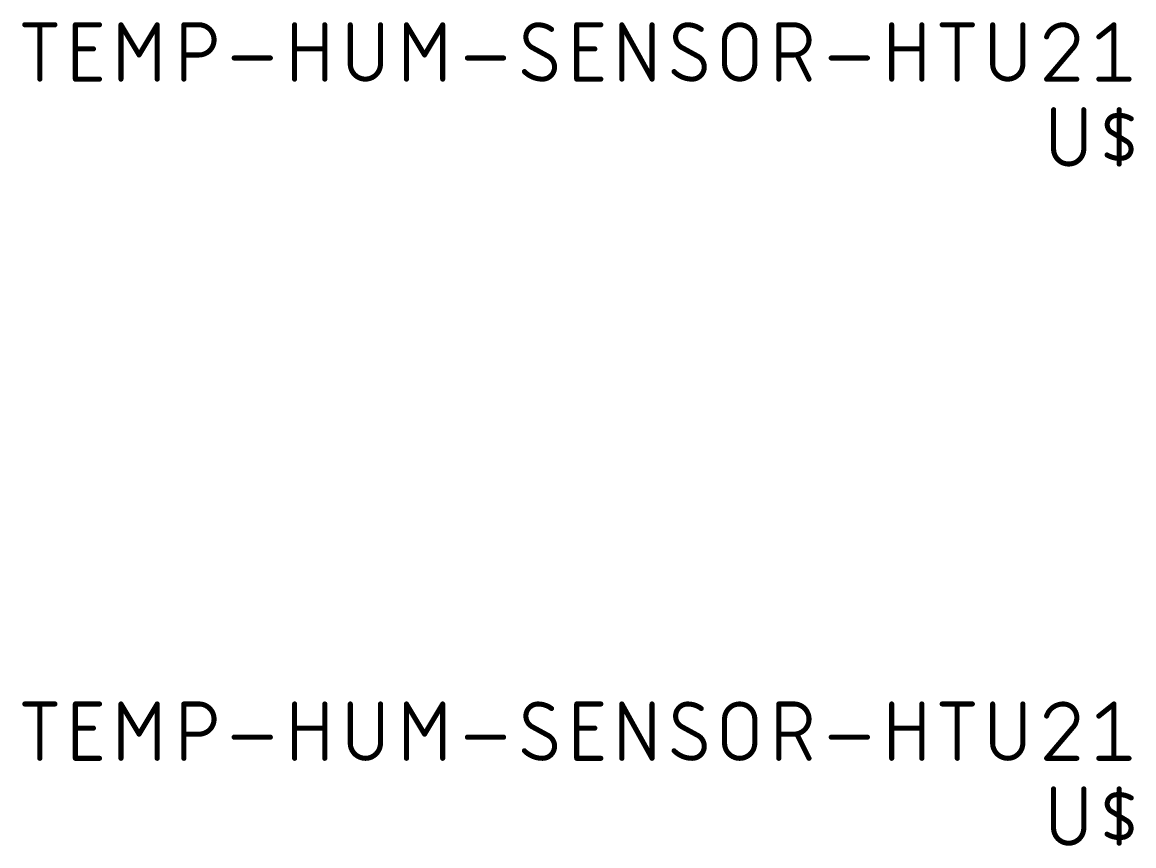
# Model space of a CAD drawing. Extents: x 0 to 389, y 0 to 264.
# Drawn here: x 46.46 to 79.73, y 109.98 to 134.62 of the extents above; entities that cross this region are included whole.
import ezdxf

# ---------------------------------------------------------------- set-up
doc = ezdxf.new("R2010")
doc.units = 0
doc.layers.add('95', color=251, linetype='CONTINUOUS')

msp = doc.modelspace()

# ---------------------------------------------------------------- linework, layer by layer
at = {"layer": '95', "const_width": 0.1524}
for points in [[(46.5372, 134.5438), (47.4403, 134.5438)], [(46.9888, 132.9182), (46.9888, 134.5438)], [(48.0512, 132.9182), (48.0512, 134.5438)], [(48.0512, 134.5438), (48.7737, 134.5438)], [(49.4168, 132.9182), (49.4168, 134.5438)], [(49.4168, 134.5438), (49.9587, 133.6407)], [(49.9587, 133.6407), (50.5006, 134.5438)], [(50.5006, 134.5438), (50.5006, 132.9182)], [(51.2998, 132.9182), (51.2998, 134.5438)], [(51.2998, 134.5438), (51.7513, 134.5438)], [(54.6134, 132.9182), (54.6134, 134.5438)], [(55.5165, 134.5438), (55.5165, 132.9182)], [(56.2807, 134.5438), (56.2807, 133.3698)], [(57.1838, 133.3698), (57.1838, 134.5438)], [(57.9619, 132.9182), (57.9619, 134.5438)], [(57.9619, 134.5438), (58.5038, 133.6407)], [(58.5038, 133.6407), (59.0457, 134.5438)], [(59.0457, 134.5438), (59.0457, 132.9182)], [(63.0572, 132.9182), (63.0572, 134.5438)], [(63.0572, 134.5438), (63.7797, 134.5438)], [(64.4089, 132.9182), (64.4089, 134.5438)], [(64.4089, 134.5438), (65.312, 132.9182)], [(65.312, 132.9182), (65.312, 134.5438)], [(69.1075, 132.9182), (69.1075, 134.5438)], [(69.1075, 134.5438), (69.559, 134.5438)], [(72.4851, 132.9182), (72.4851, 134.5438)], [(73.3882, 134.5438), (73.3882, 132.9182)], [(73.9961, 134.5438), (74.8992, 134.5438)], [(74.4476, 132.9182), (74.4476, 134.5438)], [(75.5071, 134.5438), (75.5071, 133.3698)], [(76.4102, 133.3698), (76.4102, 134.5438)], [(78.6855, 134.1826), (79.137, 134.5438)], [(79.137, 134.5438), (79.137, 132.9182)], [(67.4831, 133.3698), (67.4831, 134.0922)], [(68.3862, 134.0922), (68.3862, 133.3698)], [(48.0512, 133.8213), (48.5931, 133.8213)], [(54.6134, 133.8213), (55.5165, 133.8213)], [(62.2136, 133.5955), (61.7169, 133.8665)], [(63.0572, 133.8213), (63.5991, 133.8213)], [(66.6945, 133.5955), (66.1978, 133.8665)], [(72.4851, 133.8213), (73.3882, 133.8213)], [(77.89, 133.8213), (77.1223, 132.9182)], [(51.7513, 133.6407), (51.2998, 133.6407)], [(52.8036, 133.5504), (53.8873, 133.5504)], [(59.7856, 133.5504), (60.8693, 133.5504)], [(69.559, 133.6407), (69.1075, 133.6407)], [(70.0106, 132.9182), (69.6493, 133.6407)], [(70.6753, 133.5504), (71.7591, 133.5504)], [(48.7737, 132.9182), (48.0512, 132.9182)], [(63.7797, 132.9182), (63.0572, 132.9182)], [(77.1223, 132.9182), (78.0255, 132.9182)], [(78.6855, 132.9182), (79.5886, 132.9182)], [(77.3308, 132.0038), (77.3308, 130.8298)], [(78.2339, 130.8298), (78.2339, 132.0038)], [(79.2933, 130.3782), (79.2933, 132.0038)], [(79.2933, 131.191), (79.0676, 131.3265)], [(79.2933, 131.191), (79.5191, 131.0555)], [(46.5372, 114.2238), (47.4403, 114.2238)], [(46.9888, 112.5982), (46.9888, 114.2238)], [(48.0512, 112.5982), (48.0512, 114.2238)], [(48.0512, 114.2238), (48.7737, 114.2238)], [(49.4168, 112.5982), (49.4168, 114.2238)], [(49.4168, 114.2238), (49.9587, 113.3207)], [(49.9587, 113.3207), (50.5006, 114.2238)], [(50.5006, 114.2238), (50.5006, 112.5982)], [(51.2998, 112.5982), (51.2998, 114.2238)], [(51.2998, 114.2238), (51.7513, 114.2238)], [(54.6134, 112.5982), (54.6134, 114.2238)], [(55.5165, 114.2238), (55.5165, 112.5982)], [(56.2807, 114.2238), (56.2807, 113.0498)], [(57.1838, 113.0498), (57.1838, 114.2238)], [(57.9619, 112.5982), (57.9619, 114.2238)], [(57.9619, 114.2238), (58.5038, 113.3207)], [(58.5038, 113.3207), (59.0457, 114.2238)], [(59.0457, 114.2238), (59.0457, 112.5982)], [(63.0572, 112.5982), (63.0572, 114.2238)], [(63.0572, 114.2238), (63.7797, 114.2238)], [(64.4089, 112.5982), (64.4089, 114.2238)], [(64.4089, 114.2238), (65.312, 112.5982)], [(65.312, 112.5982), (65.312, 114.2238)], [(69.1075, 112.5982), (69.1075, 114.2238)], [(69.1075, 114.2238), (69.559, 114.2238)], [(72.4851, 112.5982), (72.4851, 114.2238)], [(73.3882, 114.2238), (73.3882, 112.5982)], [(73.9961, 114.2238), (74.8992, 114.2238)], [(74.4476, 112.5982), (74.4476, 114.2238)], [(75.5071, 114.2238), (75.5071, 113.0498)], [(76.4102, 113.0498), (76.4102, 114.2238)], [(78.6855, 113.8626), (79.137, 114.2238)], [(79.137, 114.2238), (79.137, 112.5982)], [(67.4831, 113.0498), (67.4831, 113.7722)], [(68.3862, 113.7722), (68.3862, 113.0498)], [(48.0512, 113.5013), (48.5931, 113.5013)], [(54.6134, 113.5013), (55.5165, 113.5013)], [(62.2136, 113.2755), (61.7169, 113.5465)], [(63.0572, 113.5013), (63.5991, 113.5013)], [(66.6945, 113.2755), (66.1978, 113.5465)], [(72.4851, 113.5013), (73.3882, 113.5013)], [(77.89, 113.5013), (77.1223, 112.5982)], [(51.7513, 113.3207), (51.2998, 113.3207)], [(52.8036, 113.2304), (53.8873, 113.2304)], [(59.7856, 113.2304), (60.8693, 113.2304)], [(69.559, 113.3207), (69.1075, 113.3207)], [(70.0106, 112.5982), (69.6493, 113.3207)], [(70.6753, 113.2304), (71.7591, 113.2304)], [(48.7737, 112.5982), (48.0512, 112.5982)], [(63.7797, 112.5982), (63.0572, 112.5982)], [(77.1223, 112.5982), (78.0255, 112.5982)], [(78.6855, 112.5982), (79.5886, 112.5982)], [(77.3308, 111.6838), (77.3308, 110.5098)], [(78.2339, 110.5098), (78.2339, 111.6838)], [(79.2933, 110.0582), (79.2933, 111.6838)], [(79.2933, 110.871), (79.0676, 111.0065)], [(79.2933, 110.871), (79.5191, 110.7355)]]:
    msp.add_lwpolyline(points, dxfattribs=at)
at = {"layer": '95'}
for points, const_width in [([(46.5372, 134.5819, 1), (46.5372, 134.5057)], 0.0762), ([(47.0269, 134.5438, 1), (46.9507, 134.5438)], 0.0762), ([(47.4403, 134.5057, 1), (47.4403, 134.5819)], 0.0762), ([(48.0893, 134.5438, 1), (48.0131, 134.5438)], 0.0762), ([(48.0512, 134.5819, 1), (48.0512, 134.5057)], 0.0762), ([(48.7737, 134.5057, 1), (48.7737, 134.5819)], 0.0762), ([(49.4549, 134.5438, 1), (49.3787, 134.5438)], 0.0762), ([(49.4495, 134.5634, 1), (49.3842, 134.5242)], 0.0762), ([(50.5387, 134.5438, 1), (50.4625, 134.5438)], 0.0762), ([(50.5332, 134.5242, 1), (50.4679, 134.5634)], 0.0762), ([(51.3379, 134.5438, 1), (51.2617, 134.5438)], 0.0762), ([(51.2998, 134.5819, 1), (51.2998, 134.5057)], 0.0762), ([(51.7513, 133.6407, 1), (51.7513, 134.5438)], 0.1524), ([(51.7513, 134.5819, 1), (51.7513, 134.5057)], 0.0762), ([(51.7513, 134.5057, 1), (51.7513, 134.5819)], 0.0762), ([(54.6515, 134.5438, 1), (54.5753, 134.5438)], 0.0762), ([(55.5546, 134.5438, 1), (55.4784, 134.5438)], 0.0762), ([(56.3188, 134.5438, 1), (56.2426, 134.5438)], 0.0762), ([(57.2219, 134.5438, 1), (57.1457, 134.5438)], 0.0762), ([(58, 134.5438, 1), (57.9238, 134.5438)], 0.0762), ([(57.9946, 134.5634, 1), (57.9292, 134.5242)], 0.0762), ([(59.0838, 134.5438, 1), (59.0076, 134.5438)], 0.0762), ([(59.0783, 134.5242, 1), (59.013, 134.5634)], 0.0762), ([(61.8975, 134.5438, 0.4142), (61.5363, 134.1826)], 0.1524), ([(62.3039, 134.4083, 0.1623), (61.8975, 134.5438)], 0.1524), ([(61.8975, 134.5819, 1), (61.8975, 134.5057)], 0.0762), ([(61.8975, 134.5057, 1), (61.8975, 134.5819)], 0.0762), ([(62.281, 134.3779, 1), (62.3268, 134.4388)], 0.0762), ([(63.0953, 134.5438, 1), (63.0191, 134.5438)], 0.0762), ([(63.0572, 134.5819, 1), (63.0572, 134.5057)], 0.0762), ([(63.7797, 134.5057, 1), (63.7797, 134.5819)], 0.0762), ([(64.447, 134.5438, 1), (64.3708, 134.5438)], 0.0762), ([(64.4422, 134.5623, 1), (64.3756, 134.5253)], 0.0762), ([(65.3501, 134.5438, 1), (65.2739, 134.5438)], 0.0762), ([(66.3785, 134.5438, 0.4142), (66.0172, 134.1826)], 0.1524), ([(66.7849, 134.4083, 0.1623), (66.3785, 134.5438)], 0.1524), ([(66.3785, 134.5819, 1), (66.3785, 134.5057)], 0.0762), ([(66.3785, 134.5057, 1), (66.3785, 134.5819)], 0.0762), ([(66.762, 134.3779, 1), (66.8077, 134.4388)], 0.0762), ([(68.3862, 134.0922, 1), (67.4831, 134.0922)], 0.1524), ([(69.1456, 134.5438, 1), (69.0694, 134.5438)], 0.0762), ([(69.1075, 134.5819, 1), (69.1075, 134.5057)], 0.0762), ([(69.559, 133.6407, 1), (69.559, 134.5438)], 0.1524), ([(69.559, 134.5819, 1), (69.559, 134.5057)], 0.0762), ([(69.559, 134.5057, 1), (69.559, 134.5819)], 0.0762), ([(72.5232, 134.5438, 1), (72.447, 134.5438)], 0.0762), ([(73.4263, 134.5438, 1), (73.3501, 134.5438)], 0.0762), ([(73.9961, 134.5819, 1), (73.9961, 134.5057)], 0.0762), ([(74.4857, 134.5438, 1), (74.4095, 134.5438)], 0.0762), ([(74.8992, 134.5057, 1), (74.8992, 134.5819)], 0.0762), ([(75.5452, 134.5438, 1), (75.469, 134.5438)], 0.0762), ([(76.4483, 134.5438, 1), (76.3721, 134.5438)], 0.0762), ([(77.6191, 134.5438, 0.3252), (77.1223, 134.1826)], 0.1524), ([(78.0255, 134.1374, 0.4142), (77.6191, 134.5438)], 0.1524), ([(77.6191, 134.5819, 1), (77.6191, 134.5057)], 0.0762), ([(77.6191, 134.5057, 1), (77.619, 134.5819)], 0.0762), ([(79.1751, 134.5438, 1), (79.0989, 134.5438)], 0.0762), ([(79.1608, 134.514, 1), (79.1132, 134.5736)], 0.0762), ([(61.5363, 134.1826, 0.2656), (61.7169, 133.8665)], 0.1524), ([(61.5744, 134.1826, 1), (61.4982, 134.1826)], 0.0762), ([(61.4982, 134.1826, 1), (61.5744, 134.1826)], 0.0762), ([(66.0172, 134.1826, 0.2656), (66.1978, 133.8665)], 0.1524), ([(66.0553, 134.1826, 1), (65.9791, 134.1826)], 0.0762), ([(65.9791, 134.1826, 1), (66.0553, 134.1826)], 0.0762), ([(67.5212, 134.0922, 1), (67.445, 134.0922)], 0.0762), ([(67.445, 134.0922, 1), (67.5212, 134.0922)], 0.0762), ([(68.4243, 134.0922, 1), (68.3481, 134.0922)], 0.0762), ([(68.3481, 134.0922, 1), (68.4243, 134.0922)], 0.0762), ([(77.0861, 134.1943, 1), (77.1586, 134.1708)], 0.0762), ([(77.89, 133.8213, 0.2053), (78.0255, 134.1374)], 0.1524), ([(78.0635, 134.1374, 1), (77.9874, 134.1374)], 0.0762), ([(77.9874, 134.1374, 1), (78.0636, 134.1374)], 0.0762), ([(78.6617, 134.2123, 1), (78.7093, 134.1528)], 0.0762), ([(48.0512, 133.8594, 1), (48.0512, 133.7832)], 0.0762), ([(48.5931, 133.7832, 1), (48.5931, 133.8594)], 0.0762), ([(54.6134, 133.8594, 1), (54.6134, 133.7832)], 0.0762), ([(55.5165, 133.7832, 1), (55.5165, 133.8594)], 0.0762), ([(61.7351, 133.8999, 1), (61.6986, 133.833)], 0.0762), ([(61.6975, 133.8336, 1), (61.7362, 133.8993)], 0.0762), ([(63.0572, 133.8594, 1), (63.0572, 133.7832)], 0.0762), ([(63.5991, 133.7832, 1), (63.5991, 133.8594)], 0.0762), ([(66.2161, 133.8999, 1), (66.1796, 133.833)], 0.0762), ([(66.1785, 133.8336, 1), (66.2172, 133.8993)], 0.0762), ([(72.4851, 133.8594, 1), (72.4851, 133.7832)], 0.0762), ([(73.3882, 133.7832, 1), (73.3882, 133.8594)], 0.0762), ([(77.8637, 133.8489, 1), (77.9163, 133.7937)], 0.0762), ([(77.919, 133.7966, 1), (77.861, 133.846)], 0.0762), ([(49.926, 133.6603, 1), (49.9914, 133.6211)], 0.0762), ([(49.926, 133.6211, 1), (49.9914, 133.6603)], 0.0762), ([(51.2998, 133.6788, 1), (51.2998, 133.6026)], 0.0762), ([(51.7513, 133.6788, 1), (51.7513, 133.6026)], 0.0762), ([(51.7513, 133.6026, 1), (51.7513, 133.6788)], 0.0762), ([(52.8036, 133.5885, 1), (52.8036, 133.5123)], 0.0762), ([(53.8873, 133.5123, 1), (53.8873, 133.5885)], 0.0762), ([(56.2807, 133.3698, 1), (57.1838, 133.3698)], 0.1524), ([(56.3188, 133.3698, 1), (56.2426, 133.3698)], 0.0762), ([(57.2219, 133.3698, 1), (57.1457, 133.3698)], 0.0762), ([(58.4711, 133.6603, 1), (58.5365, 133.6211)], 0.0762), ([(58.4711, 133.6211, 1), (58.5365, 133.6603)], 0.0762), ([(59.7856, 133.5885, 1), (59.7856, 133.5123)], 0.0762), ([(60.8693, 133.5123, 1), (60.8693, 133.5885)], 0.0762), ([(62.2329, 133.6284, 1), (62.1942, 133.5627)], 0.0762), ([(62.3942, 133.2794, 0.2656), (62.2136, 133.5955)], 0.1524), ([(62.1953, 133.5621, 1), (62.2318, 133.629)], 0.0762), ([(66.7139, 133.6284, 1), (66.6752, 133.5627)], 0.0762), ([(66.8752, 133.2794, 0.2656), (66.6945, 133.5955)], 0.1524), ([(66.6763, 133.5621, 1), (66.7128, 133.629)], 0.0762), ([(67.4831, 133.3698, 1), (68.3862, 133.3698)], 0.1524), ([(67.5212, 133.3698, 1), (67.445, 133.3698)], 0.0762), ([(68.4243, 133.3698, 1), (68.3481, 133.3698)], 0.0762), ([(69.1075, 133.6788, 1), (69.1075, 133.6026)], 0.0762), ([(69.559, 133.6788, 1), (69.559, 133.6026)], 0.0762), ([(69.559, 133.6026, 1), (69.559, 133.6788)], 0.0762), ([(69.6834, 133.6577, 1), (69.6152, 133.6236)], 0.0762), ([(70.6753, 133.5885, 1), (70.6753, 133.5123)], 0.0762), ([(71.7591, 133.5123, 1), (71.7591, 133.5885)], 0.0762), ([(75.5071, 133.3698, 1), (76.4102, 133.3698)], 0.1524), ([(75.5452, 133.3698, 1), (75.469, 133.3698)], 0.0762), ([(76.4483, 133.3698, 1), (76.3721, 133.3698)], 0.0762), ([(56.2426, 133.3698, 1), (56.3188, 133.3698)], 0.0762), ([(57.1457, 133.3698, 1), (57.2219, 133.3698)], 0.0762), ([(61.4911, 133.144, 0.2), (62.033, 132.9182)], 0.1524), ([(61.5182, 133.1708, 1), (61.464, 133.1171)], 0.0762), ([(62.033, 132.9182, 0.4142), (62.3942, 133.2794)], 0.1524), ([(62.4323, 133.2794, 1), (62.3561, 133.2794)], 0.0762), ([(62.3561, 133.2794, 1), (62.4323, 133.2794)], 0.0762), ([(65.9991, 133.1708, 1), (65.945, 133.1171)], 0.0762), ([(65.9721, 133.144, 0.2), (66.5139, 132.9182)], 0.1524), ([(66.5139, 132.9182, 0.4142), (66.8752, 133.2794)], 0.1524), ([(66.9133, 133.2794, 1), (66.8371, 133.2794)], 0.0762), ([(66.8371, 133.2794, 1), (66.9133, 133.2794)], 0.0762), ([(67.445, 133.3698, 1), (67.5212, 133.3698)], 0.0762), ([(68.3481, 133.3698, 1), (68.4243, 133.3698)], 0.0762), ([(75.469, 133.3698, 1), (75.5452, 133.3698)], 0.0762), ([(76.3721, 133.3698, 1), (76.4483, 133.3698)], 0.0762), ([(46.9507, 132.9182, 1), (47.0269, 132.9182)], 0.0762), ([(48.0512, 132.9563, 1), (48.0512, 132.8801)], 0.0762), ([(48.0131, 132.9182, 1), (48.0893, 132.9182)], 0.0762), ([(48.7737, 132.8801, 1), (48.7737, 132.9563)], 0.0762), ([(49.3787, 132.9182, 1), (49.4549, 132.9182)], 0.0762), ([(50.4625, 132.9182, 1), (50.5387, 132.9182)], 0.0762), ([(51.2617, 132.9182, 1), (51.3379, 132.9182)], 0.0762), ([(54.5753, 132.9182, 1), (54.6515, 132.9182)], 0.0762), ([(55.4784, 132.9182, 1), (55.5546, 132.9182)], 0.0762), ([(57.9238, 132.9182, 1), (58, 132.9182)], 0.0762), ([(59.0076, 132.9182, 1), (59.0838, 132.9182)], 0.0762), ([(62.033, 132.9563, 1), (62.033, 132.8801)], 0.0762), ([(62.033, 132.8801, 1), (62.033, 132.9563)], 0.0762), ([(63.0572, 132.9563, 1), (63.0572, 132.8801)], 0.0762), ([(63.0191, 132.9182, 1), (63.0953, 132.9182)], 0.0762), ([(63.7797, 132.8801, 1), (63.7797, 132.9563)], 0.0762), ([(64.3708, 132.9182, 1), (64.447, 132.9182)], 0.0762), ([(65.2739, 132.9182, 1), (65.3501, 132.9182)], 0.0762), ([(65.2787, 132.8997, 1), (65.3453, 132.9367)], 0.0762), ([(66.5139, 132.9563, 1), (66.5139, 132.8801)], 0.0762), ([(66.5139, 132.8801, 1), (66.5139, 132.9563)], 0.0762), ([(69.0694, 132.9182, 1), (69.1456, 132.9182)], 0.0762), ([(69.9765, 132.9012, 1), (70.0446, 132.9352)], 0.0762), ([(72.447, 132.9182, 1), (72.5232, 132.9182)], 0.0762), ([(73.3501, 132.9182, 1), (73.4263, 132.9182)], 0.0762), ([(74.4095, 132.9182, 1), (74.4857, 132.9182)], 0.0762), ([(77.1223, 132.9563, 1), (77.1223, 132.8801)], 0.0762), ([(77.0933, 132.9429, 1), (77.1514, 132.8935)], 0.0762), ([(78.0255, 132.8801, 1), (78.0255, 132.9563)], 0.0762), ([(78.6855, 132.9563, 1), (78.6855, 132.8801)], 0.0762), ([(79.0989, 132.9182, 1), (79.1751, 132.9182)], 0.0762), ([(79.5886, 132.8801, 1), (79.5886, 132.9563)], 0.0762), ([(77.3689, 132.0038, 1), (77.2927, 132.0038)], 0.0762), ([(78.272, 132.0038, 1), (78.1958, 132.0038)], 0.0762), ([(79.1579, 131.8232, 0.6917), (79.0676, 131.3265)], 0.1524), ([(79.151, 131.8607, 1), (79.1647, 131.7857)], 0.0762), ([(79.6546, 131.7329, 0.1823), (79.1579, 131.8232)], 0.1524), ([(79.1647, 131.7857, 1), (79.151, 131.8607)], 0.0762), ([(79.3314, 132.0038, 1), (79.2552, 132.0038)], 0.0762), ([(79.635, 131.7002, 1), (79.6742, 131.7655)], 0.0762), ([(79.0872, 131.3591, 1), (79.048, 131.2938)], 0.0762), ([(79.048, 131.2938, 1), (79.0872, 131.3591)], 0.0762), ([(79.3129, 131.2237, 1), (79.2737, 131.1583)], 0.0762), ([(79.2737, 131.1583, 1), (79.3129, 131.2237)], 0.0762), ([(79.4288, 130.5588, 0.6917), (79.5191, 131.0555)], 0.1524), ([(79.5387, 131.0882, 1), (79.4995, 131.0229)], 0.0762), ([(79.4995, 131.0229, 1), (79.5387, 131.0882)], 0.0762), ([(77.3308, 130.8298, 1), (78.2339, 130.8298)], 0.1524), ([(77.3689, 130.8298, 1), (77.2927, 130.8298)], 0.0762), ([(77.2927, 130.8298, 1), (77.3689, 130.8298)], 0.0762), ([(78.272, 130.8298, 1), (78.1958, 130.8298)], 0.0762), ([(78.1958, 130.8298, 1), (78.272, 130.8298)], 0.0762), ([(78.9321, 130.6491, 0.1823), (79.4288, 130.5588)], 0.1524), ([(78.9517, 130.6818, 1), (78.9125, 130.6165)], 0.0762), ([(79.4219, 130.5963, 1), (79.4356, 130.5213)], 0.0762), ([(79.4356, 130.5213, 1), (79.4219, 130.5963)], 0.0762), ([(79.2552, 130.3782, 1), (79.3314, 130.3782)], 0.0762), ([(46.5372, 114.2619, 1), (46.5372, 114.1857)], 0.0762), ([(47.0269, 114.2238, 1), (46.9507, 114.2238)], 0.0762), ([(47.4403, 114.1857, 1), (47.4403, 114.2619)], 0.0762), ([(48.0893, 114.2238, 1), (48.0131, 114.2238)], 0.0762), ([(48.0512, 114.2619, 1), (48.0512, 114.1857)], 0.0762), ([(48.7737, 114.1857, 1), (48.7737, 114.2619)], 0.0762), ([(49.4549, 114.2238, 1), (49.3787, 114.2238)], 0.0762), ([(49.4495, 114.2434, 1), (49.3842, 114.2042)], 0.0762), ([(50.5387, 114.2238, 1), (50.4625, 114.2238)], 0.0762), ([(50.5332, 114.2042, 1), (50.4679, 114.2434)], 0.0762), ([(51.3379, 114.2238, 1), (51.2617, 114.2238)], 0.0762), ([(51.2998, 114.2619, 1), (51.2998, 114.1857)], 0.0762), ([(51.7513, 113.3207, 1), (51.7513, 114.2238)], 0.1524), ([(51.7513, 114.2619, 1), (51.7513, 114.1857)], 0.0762), ([(51.7513, 114.1857, 1), (51.7513, 114.2619)], 0.0762), ([(54.6515, 114.2238, 1), (54.5753, 114.2238)], 0.0762), ([(55.5546, 114.2238, 1), (55.4784, 114.2238)], 0.0762), ([(56.3188, 114.2238, 1), (56.2426, 114.2238)], 0.0762), ([(57.2219, 114.2238, 1), (57.1457, 114.2238)], 0.0762), ([(58, 114.2238, 1), (57.9238, 114.2238)], 0.0762), ([(57.9946, 114.2434, 1), (57.9292, 114.2042)], 0.0762), ([(59.0838, 114.2238, 1), (59.0076, 114.2238)], 0.0762), ([(59.0783, 114.2042, 1), (59.013, 114.2434)], 0.0762), ([(61.8975, 114.2238, 0.4142), (61.5363, 113.8626)], 0.1524), ([(62.3039, 114.0883, 0.1623), (61.8975, 114.2238)], 0.1524), ([(61.8975, 114.2619, 1), (61.8975, 114.1857)], 0.0762), ([(61.8975, 114.1857, 1), (61.8975, 114.2619)], 0.0762), ([(62.281, 114.0579, 1), (62.3268, 114.1188)], 0.0762), ([(63.0953, 114.2238, 1), (63.0191, 114.2238)], 0.0762), ([(63.0572, 114.2619, 1), (63.0572, 114.1857)], 0.0762), ([(63.7797, 114.1857, 1), (63.7797, 114.2619)], 0.0762), ([(64.447, 114.2238, 1), (64.3708, 114.2238)], 0.0762), ([(64.4422, 114.2423, 1), (64.3756, 114.2053)], 0.0762), ([(65.3501, 114.2238, 1), (65.2739, 114.2238)], 0.0762), ([(66.3785, 114.2238, 0.4142), (66.0172, 113.8626)], 0.1524), ([(66.7849, 114.0883, 0.1623), (66.3785, 114.2238)], 0.1524), ([(66.3785, 114.2619, 1), (66.3785, 114.1857)], 0.0762), ([(66.3785, 114.1857, 1), (66.3785, 114.2619)], 0.0762), ([(66.762, 114.0579, 1), (66.8077, 114.1188)], 0.0762), ([(68.3862, 113.7722, 1), (67.4831, 113.7722)], 0.1524), ([(69.1456, 114.2238, 1), (69.0694, 114.2238)], 0.0762), ([(69.1075, 114.2619, 1), (69.1075, 114.1857)], 0.0762), ([(69.559, 113.3207, 1), (69.559, 114.2238)], 0.1524), ([(69.559, 114.2619, 1), (69.559, 114.1857)], 0.0762), ([(69.559, 114.1857, 1), (69.559, 114.2619)], 0.0762), ([(72.5232, 114.2238, 1), (72.447, 114.2238)], 0.0762), ([(73.4263, 114.2238, 1), (73.3501, 114.2238)], 0.0762), ([(73.9961, 114.2619, 1), (73.9961, 114.1857)], 0.0762), ([(74.4857, 114.2238, 1), (74.4095, 114.2238)], 0.0762), ([(74.8992, 114.1857, 1), (74.8992, 114.2619)], 0.0762), ([(75.5452, 114.2238, 1), (75.469, 114.2238)], 0.0762), ([(76.4483, 114.2238, 1), (76.3721, 114.2238)], 0.0762), ([(77.6191, 114.2238, 0.3252), (77.1223, 113.8626)], 0.1524), ([(78.0255, 113.8174, 0.4142), (77.6191, 114.2238)], 0.1524), ([(77.6191, 114.2619, 1), (77.6191, 114.1857)], 0.0762), ([(77.6191, 114.1857, 1), (77.619, 114.2619)], 0.0762), ([(79.1751, 114.2238, 1), (79.0989, 114.2238)], 0.0762), ([(79.1608, 114.194, 1), (79.1132, 114.2536)], 0.0762), ([(61.5363, 113.8626, 0.2656), (61.7169, 113.5465)], 0.1524), ([(61.5744, 113.8626, 1), (61.4982, 113.8626)], 0.0762), ([(61.4982, 113.8626, 1), (61.5744, 113.8626)], 0.0762), ([(66.0172, 113.8626, 0.2656), (66.1978, 113.5465)], 0.1524), ([(66.0553, 113.8626, 1), (65.9791, 113.8626)], 0.0762), ([(65.9791, 113.8626, 1), (66.0553, 113.8626)], 0.0762), ([(67.5212, 113.7722, 1), (67.445, 113.7722)], 0.0762), ([(67.445, 113.7722, 1), (67.5212, 113.7722)], 0.0762), ([(68.4243, 113.7722, 1), (68.3481, 113.7722)], 0.0762), ([(68.3481, 113.7722, 1), (68.4243, 113.7722)], 0.0762), ([(77.0861, 113.8743, 1), (77.1586, 113.8508)], 0.0762), ([(77.89, 113.5013, 0.2053), (78.0255, 113.8174)], 0.1524), ([(78.0635, 113.8174, 1), (77.9874, 113.8174)], 0.0762), ([(77.9874, 113.8174, 1), (78.0636, 113.8174)], 0.0762), ([(78.6617, 113.8923, 1), (78.7093, 113.8328)], 0.0762), ([(48.0512, 113.5394, 1), (48.0512, 113.4632)], 0.0762), ([(48.5931, 113.4632, 1), (48.5931, 113.5394)], 0.0762), ([(54.6134, 113.5394, 1), (54.6134, 113.4632)], 0.0762), ([(55.5165, 113.4632, 1), (55.5165, 113.5394)], 0.0762), ([(61.7351, 113.5799, 1), (61.6986, 113.513)], 0.0762), ([(61.6975, 113.5136, 1), (61.7362, 113.5793)], 0.0762), ([(63.0572, 113.5394, 1), (63.0572, 113.4632)], 0.0762), ([(63.5991, 113.4632, 1), (63.5991, 113.5394)], 0.0762), ([(66.2161, 113.5799, 1), (66.1796, 113.513)], 0.0762), ([(66.1785, 113.5136, 1), (66.2172, 113.5793)], 0.0762), ([(72.4851, 113.5394, 1), (72.4851, 113.4632)], 0.0762), ([(73.3882, 113.4632, 1), (73.3882, 113.5394)], 0.0762), ([(77.8637, 113.5289, 1), (77.9163, 113.4737)], 0.0762), ([(77.919, 113.4766, 1), (77.861, 113.526)], 0.0762), ([(49.926, 113.3403, 1), (49.9914, 113.3011)], 0.0762), ([(49.926, 113.3011, 1), (49.9914, 113.3403)], 0.0762), ([(51.2998, 113.3588, 1), (51.2998, 113.2826)], 0.0762), ([(51.7513, 113.3588, 1), (51.7513, 113.2826)], 0.0762), ([(51.7513, 113.2826, 1), (51.7513, 113.3588)], 0.0762), ([(52.8036, 113.2685, 1), (52.8036, 113.1923)], 0.0762), ([(53.8873, 113.1923, 1), (53.8873, 113.2685)], 0.0762), ([(56.2807, 113.0498, 1), (57.1838, 113.0498)], 0.1524), ([(56.3188, 113.0498, 1), (56.2426, 113.0498)], 0.0762), ([(57.2219, 113.0498, 1), (57.1457, 113.0498)], 0.0762), ([(58.4711, 113.3403, 1), (58.5365, 113.3011)], 0.0762), ([(58.4711, 113.3011, 1), (58.5365, 113.3403)], 0.0762), ([(59.7856, 113.2685, 1), (59.7856, 113.1923)], 0.0762), ([(60.8693, 113.1923, 1), (60.8693, 113.2685)], 0.0762), ([(62.2329, 113.3084, 1), (62.1942, 113.2427)], 0.0762), ([(62.3942, 112.9594, 0.2656), (62.2136, 113.2755)], 0.1524), ([(62.1953, 113.2421, 1), (62.2318, 113.309)], 0.0762), ([(66.7139, 113.3084, 1), (66.6752, 113.2427)], 0.0762), ([(66.8752, 112.9594, 0.2656), (66.6945, 113.2755)], 0.1524), ([(66.6763, 113.2421, 1), (66.7128, 113.309)], 0.0762), ([(67.4831, 113.0498, 1), (68.3862, 113.0498)], 0.1524), ([(67.5212, 113.0498, 1), (67.445, 113.0498)], 0.0762), ([(68.4243, 113.0498, 1), (68.3481, 113.0498)], 0.0762), ([(69.1075, 113.3588, 1), (69.1075, 113.2826)], 0.0762), ([(69.559, 113.3588, 1), (69.559, 113.2826)], 0.0762), ([(69.559, 113.2826, 1), (69.559, 113.3588)], 0.0762), ([(69.6834, 113.3377, 1), (69.6152, 113.3036)], 0.0762), ([(70.6753, 113.2685, 1), (70.6753, 113.1923)], 0.0762), ([(71.7591, 113.1923, 1), (71.7591, 113.2685)], 0.0762), ([(75.5071, 113.0498, 1), (76.4102, 113.0498)], 0.1524), ([(75.5452, 113.0498, 1), (75.469, 113.0498)], 0.0762), ([(76.4483, 113.0498, 1), (76.3721, 113.0498)], 0.0762), ([(56.2426, 113.0498, 1), (56.3188, 113.0498)], 0.0762), ([(57.1457, 113.0498, 1), (57.2219, 113.0498)], 0.0762), ([(61.4911, 112.824, 0.2), (62.033, 112.5982)], 0.1524), ([(61.5182, 112.8508, 1), (61.464, 112.7971)], 0.0762), ([(62.033, 112.5982, 0.4142), (62.3942, 112.9594)], 0.1524), ([(62.4323, 112.9594, 1), (62.3561, 112.9594)], 0.0762), ([(62.3561, 112.9594, 1), (62.4323, 112.9594)], 0.0762), ([(65.9991, 112.8508, 1), (65.945, 112.7971)], 0.0762), ([(65.9721, 112.824, 0.2), (66.5139, 112.5982)], 0.1524), ([(66.5139, 112.5982, 0.4142), (66.8752, 112.9594)], 0.1524), ([(66.9133, 112.9594, 1), (66.8371, 112.9594)], 0.0762), ([(66.8371, 112.9594, 1), (66.9133, 112.9594)], 0.0762), ([(67.445, 113.0498, 1), (67.5212, 113.0498)], 0.0762), ([(68.3481, 113.0498, 1), (68.4243, 113.0498)], 0.0762), ([(75.469, 113.0498, 1), (75.5452, 113.0498)], 0.0762), ([(76.3721, 113.0498, 1), (76.4483, 113.0498)], 0.0762), ([(46.9507, 112.5982, 1), (47.0269, 112.5982)], 0.0762), ([(48.0512, 112.6363, 1), (48.0512, 112.5601)], 0.0762), ([(48.0131, 112.5982, 1), (48.0893, 112.5982)], 0.0762), ([(48.7737, 112.5601, 1), (48.7737, 112.6363)], 0.0762), ([(49.3787, 112.5982, 1), (49.4549, 112.5982)], 0.0762), ([(50.4625, 112.5982, 1), (50.5387, 112.5982)], 0.0762), ([(51.2617, 112.5982, 1), (51.3379, 112.5982)], 0.0762), ([(54.5753, 112.5982, 1), (54.6515, 112.5982)], 0.0762), ([(55.4784, 112.5982, 1), (55.5546, 112.5982)], 0.0762), ([(57.9238, 112.5982, 1), (58, 112.5982)], 0.0762), ([(59.0076, 112.5982, 1), (59.0838, 112.5982)], 0.0762), ([(62.033, 112.6363, 1), (62.033, 112.5601)], 0.0762), ([(62.033, 112.5601, 1), (62.033, 112.6363)], 0.0762), ([(63.0572, 112.6363, 1), (63.0572, 112.5601)], 0.0762), ([(63.0191, 112.5982, 1), (63.0953, 112.5982)], 0.0762), ([(63.7797, 112.5601, 1), (63.7797, 112.6363)], 0.0762), ([(64.3708, 112.5982, 1), (64.447, 112.5982)], 0.0762), ([(65.2739, 112.5982, 1), (65.3501, 112.5982)], 0.0762), ([(65.2787, 112.5797, 1), (65.3453, 112.6167)], 0.0762), ([(66.5139, 112.6363, 1), (66.5139, 112.5601)], 0.0762), ([(66.5139, 112.5601, 1), (66.5139, 112.6363)], 0.0762), ([(69.0694, 112.5982, 1), (69.1456, 112.5982)], 0.0762), ([(69.9765, 112.5812, 1), (70.0446, 112.6152)], 0.0762), ([(72.447, 112.5982, 1), (72.5232, 112.5982)], 0.0762), ([(73.3501, 112.5982, 1), (73.4263, 112.5982)], 0.0762), ([(74.4095, 112.5982, 1), (74.4857, 112.5982)], 0.0762), ([(77.1223, 112.6363, 1), (77.1223, 112.5601)], 0.0762), ([(77.0933, 112.6229, 1), (77.1514, 112.5735)], 0.0762), ([(78.0255, 112.5601, 1), (78.0255, 112.6363)], 0.0762), ([(78.6855, 112.6363, 1), (78.6855, 112.5601)], 0.0762), ([(79.0989, 112.5982, 1), (79.1751, 112.5982)], 0.0762), ([(79.5886, 112.5601, 1), (79.5886, 112.6363)], 0.0762), ([(77.3689, 111.6838, 1), (77.2927, 111.6838)], 0.0762), ([(78.272, 111.6838, 1), (78.1958, 111.6838)], 0.0762), ([(79.1579, 111.5032, 0.6917), (79.0676, 111.0065)], 0.1524), ([(79.151, 111.5407, 1), (79.1647, 111.4657)], 0.0762), ([(79.6546, 111.4129, 0.1823), (79.1579, 111.5032)], 0.1524), ([(79.1647, 111.4657, 1), (79.151, 111.5407)], 0.0762), ([(79.3314, 111.6838, 1), (79.2552, 111.6838)], 0.0762), ([(79.635, 111.3802, 1), (79.6742, 111.4455)], 0.0762), ([(79.0872, 111.0391, 1), (79.048, 110.9738)], 0.0762), ([(79.048, 110.9738, 1), (79.0872, 111.0391)], 0.0762), ([(79.3129, 110.9037, 1), (79.2737, 110.8383)], 0.0762), ([(79.2737, 110.8383, 1), (79.3129, 110.9037)], 0.0762), ([(79.4288, 110.2388, 0.6917), (79.5191, 110.7355)], 0.1524), ([(79.5387, 110.7682, 1), (79.4995, 110.7029)], 0.0762), ([(79.4995, 110.7029, 1), (79.5387, 110.7682)], 0.0762), ([(77.3308, 110.5098, 1), (78.2339, 110.5098)], 0.1524), ([(77.3689, 110.5098, 1), (77.2927, 110.5098)], 0.0762), ([(77.2927, 110.5098, 1), (77.3689, 110.5098)], 0.0762), ([(78.272, 110.5098, 1), (78.1958, 110.5098)], 0.0762), ([(78.1958, 110.5098, 1), (78.272, 110.5098)], 0.0762), ([(78.9321, 110.3291, 0.1823), (79.4288, 110.2388)], 0.1524), ([(78.9517, 110.3618, 1), (78.9125, 110.2965)], 0.0762), ([(79.4219, 110.2763, 1), (79.4356, 110.2013)], 0.0762), ([(79.4356, 110.2013, 1), (79.4219, 110.2763)], 0.0762), ([(79.2552, 110.0582, 1), (79.3314, 110.0582)], 0.0762)]:
    msp.add_lwpolyline(points, format="xyb", dxfattribs=dict(at, const_width=const_width))

doc.saveas('drawing.dxf')
